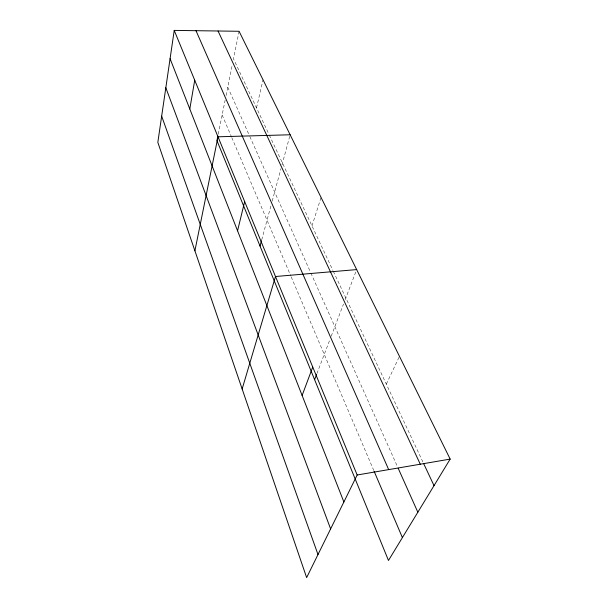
<?xml version="1.0" encoding="UTF-8"?>
<svg xmlns="http://www.w3.org/2000/svg" width="608" height="608" viewBox="0 0 608 608"><rect width="100%" height="100%" fill="white"/><g stroke="black" fill="none" stroke-linecap="round" stroke-linejoin="round"><path stroke-width="0.46" stroke-dasharray="3.04 2.28" d="M218.249 134.201L225.135 100.168M226.077 95.54L232.385 64.349M239.081 31.282L233.502 58.862L268.896 134.208M256.515 107.852L263.036 79.838M261.721 239.826L271.206 204.767M272.194 201.134L281.01 168.538M281.99 164.92L290.145 134.771M311.988 225.918L321.062 197.44M316.935 373.555L329.886 339.659M331.216 336.194L343.505 304.038M345.169 299.691L356.668 269.595M386.323 384.119L399.464 356.334M269.298 135.052L332.941 270.507M333.344 271.366L423.198 462.604M227.764 87.21L249.06 134.832M249.835 136.564L310.49 272.186M310.878 273.053L397.389 466.48M222.14 114.973L231.428 136.739M231.792 137.606L290.829 276.009M291.202 276.883L373.745 470.417"/><path stroke-width="0.91" d="M174.222 30.4L157.829 142.363L306.637 577.6L357.162 475L174.222 30.4L239.081 31.282L450.171 459.101L388.474 560.47L216.95 140.615L217.877 136.032M189.795 108.984L194.727 80.226M194.902 250.792L218.006 136.8L290.145 134.771M237.561 230.812L244.659 201.582M260.034 246.073L261.478 240.722M242.151 388.983L275.492 276.511L356.668 269.595M302.115 395.458L312.74 367.05M314.602 379.65L316.601 374.422M357.162 475L450.171 459.101M423.594 463.456L434.021 485.64M218.044 30.993L420.288 464.208M398.156 468.206L417.84 512.217M195.996 30.696L388.672 469.612M374.118 471.284L402.397 537.594M170.08 58.695L343.877 501.972M165.824 87.742L330.615 528.907M161.667 116.158L317.992 554.542"/></g></svg>
